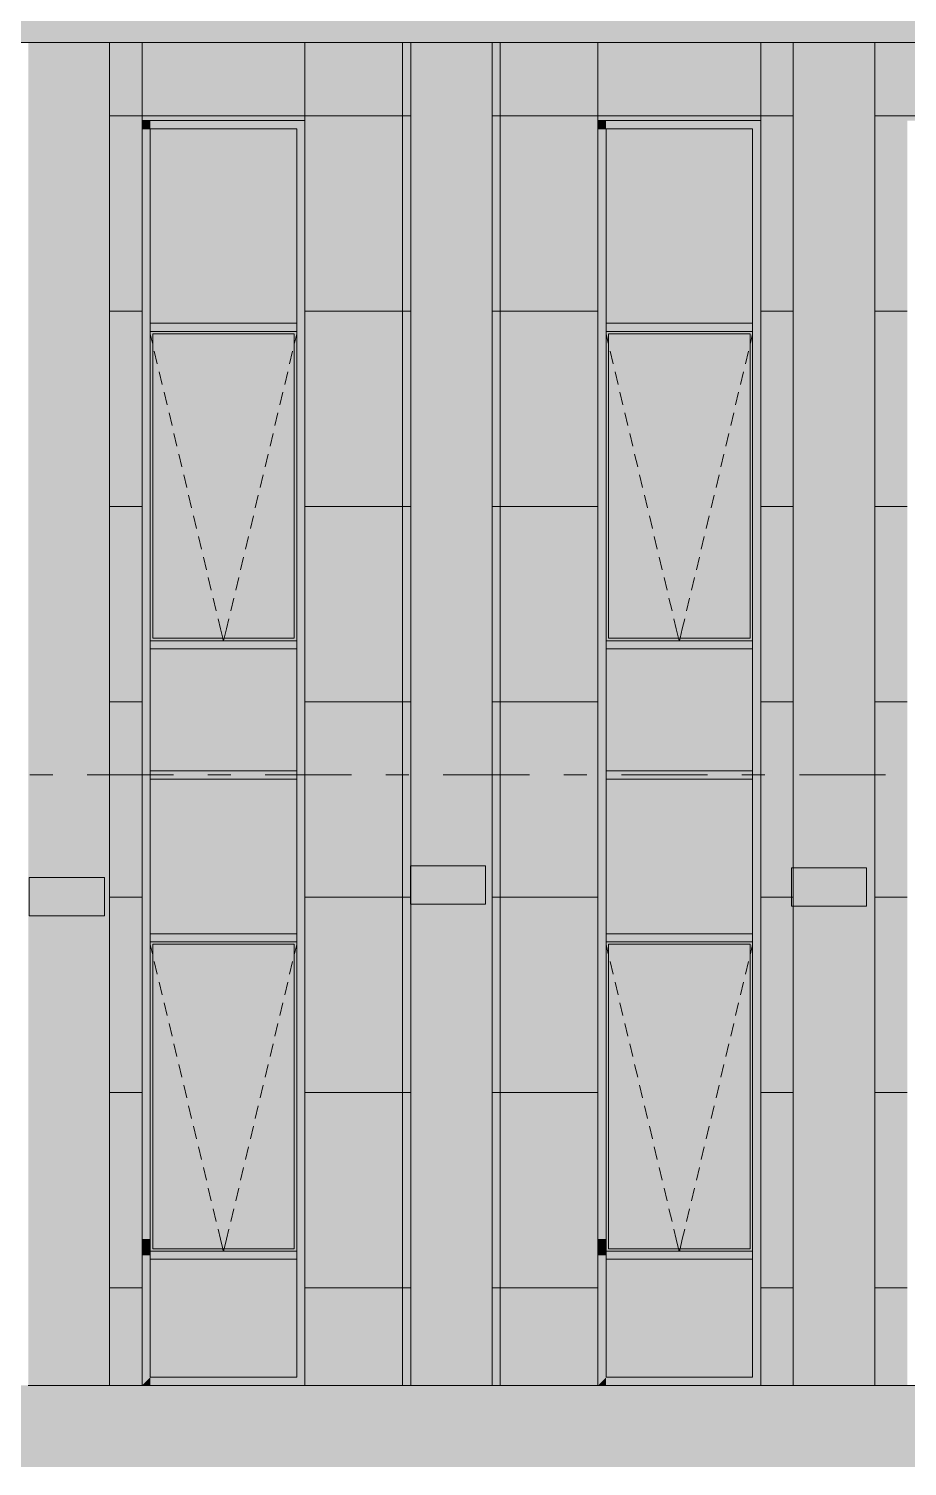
# Model space of a CAD drawing. Header units: millimetres. Extents: x 1499747 to 4341325, y -28481 to 441852.
# Drawn here: x 4110966 to 4116363, y 399932 to 408763 of the extents above; entities that cross this region are included whole.
import ezdxf

# ---------------------------------------------------------------- set-up
doc = ezdxf.new("R2010")
doc.units = ezdxf.units.MM
doc.header["$MEASUREMENT"] = 0
doc.layers.add('Чертеж и Рисунок', color=7, linetype='Continuous')

msp = doc.modelspace()

# ---------------------------------------------------------------- hatches: boundary and pattern name
at = {"layer": 'Чертеж и Рисунок', "linetype": 'Continuous', "lineweight": 0, "true_color": 0x2e2e2e}
for points in [[(4103762.7, 409278.4), (4103762.7, 408678.5), (4132462.7, 408678.5), (4132462.7, 409264.1), (4132463.9, 409264.4), (4132463.9, 409278.4)], [(4111712.5, 408198.5), (4111663.1, 408198.5), (4111663.1, 408148.5), (4111712.5, 408148.5)], [(4111712.5, 408148.5), (4111663.1, 408148.5), (4111663.1, 407218.5), (4111712.5, 407218.5)], [(4111712.5, 408198.5), (4111712.5, 408148.5), (4112612.5, 408148.5), (4112662.5, 408198.5)], [(4112662.5, 407218.5), (4112662.5, 408198.5), (4112612.5, 408148.5), (4112612.5, 407218.5)], [(4114512.5, 408198.5), (4114463.1, 408198.5), (4114463.1, 408148.5), (4114512.5, 408148.5)], [(4114512.5, 408148.5), (4114463.1, 408148.5), (4114463.1, 407218.5), (4114512.5, 407218.5)], [(4114512.5, 408198.5), (4114512.5, 408148.5), (4115412.5, 408148.5), (4115462.5, 408198.5)], [(4115412.5, 408148.5), (4115412.5, 407218.5), (4115462.5, 407218.5), (4115462.5, 408198.5)], [(4111712.5, 407218.5), (4111663.1, 407218.5), (4111663.1, 406928.5), (4111712.5, 406928.5)], [(4112662.5, 406928.5), (4112662.5, 407218.5), (4112612.5, 407218.5), (4112612.5, 406928.5)], [(4114512.5, 407218.5), (4114463.1, 407218.5), (4114463.1, 406928.5), (4114512.5, 406928.5)], [(4115412.5, 407218.5), (4115412.5, 406928.5), (4115462.5, 406928.5), (4115462.5, 407218.5)], [(4111712.5, 406928.5), (4111663.1, 406928.5), (4111663.1, 406498.3), (4111712.5, 406498.3)], [(4111712.5, 406903.5), (4112612.5, 406903.5), (4112612.5, 406953.5), (4111712.5, 406953.5)], [(4112662.5, 404978.5), (4112662.5, 406928.5), (4112612.5, 406928.5), (4112612.5, 404978.5)], [(4114512.5, 406928.5), (4114463.1, 406928.5), (4114463.1, 406498.3), (4114512.5, 406498.3)], [(4115412.5, 406903.5), (4115412.5, 406953.5), (4114512.5, 406953.5), (4114512.5, 406903.5)], [(4115412.5, 406928.5), (4115412.5, 404978.5), (4115462.5, 404978.5), (4115462.5, 406928.5)], [(4111712.5, 406498.3), (4111663.1, 406498.3), (4111663.1, 404978.5), (4111712.5, 404978.5)], [(4114512.5, 406498.3), (4114463.1, 406498.3), (4114463.1, 404978.5), (4114512.5, 404978.5)], [(4111712.5, 404978.5), (4111663.1, 404978.5), (4111663.1, 404628.5), (4111712.5, 404628.5)], [(4111712.5, 405003.5), (4111712.5, 404953.5), (4112612.5, 404953.5), (4112612.5, 405003.5)], [(4112662.5, 404628.5), (4112662.5, 404978.5), (4112612.5, 404978.5), (4112612.5, 404628.5)], [(4114512.5, 404978.5), (4114463.1, 404978.5), (4114463.1, 404628.5), (4114512.5, 404628.5)], [(4115412.5, 404953.5), (4115412.5, 405003.5), (4114512.5, 405003.5), (4114512.5, 404953.5)], [(4115412.5, 404628.5), (4115462.5, 404628.5), (4115462.5, 404978.5), (4115412.5, 404978.5)], [(4111712.5, 404628.5), (4111663.1, 404628.5), (4111663.1, 404178.5), (4111712.5, 404178.5)], [(4112662.5, 404178.5), (4112662.5, 404628.5), (4112612.5, 404628.5), (4112612.5, 404178.5)], [(4114512.5, 404628.5), (4114463.1, 404628.5), (4114463.1, 404178.5), (4114512.5, 404178.5)], [(4115412.5, 404628.5), (4115412.5, 404178.5), (4115462.5, 404178.5), (4115462.5, 404628.5)], [(4111712.5, 404178.5), (4111663.1, 404178.5), (4111663.1, 403178.5), (4111712.5, 403178.5)], [(4111712.5, 404203.5), (4111712.5, 404153.5), (4112612.5, 404153.5), (4112612.5, 404203.5)], [(4112662.5, 403178.5), (4112662.5, 404178.5), (4112612.5, 404178.5), (4112612.5, 403178.5)], [(4114512.5, 404178.5), (4114463.1, 404178.5), (4114463.1, 403178.5), (4114512.5, 403178.5)], [(4115412.5, 404153.5), (4115412.5, 404203.5), (4114512.5, 404203.5), (4114512.5, 404153.5)], [(4115412.5, 403178.5), (4115462.5, 403178.5), (4115462.5, 404178.5), (4115412.5, 404178.5)], [(4111712.5, 403203.5), (4111712.5, 403153.5), (4112612.5, 403153.5), (4112612.5, 403203.5)], [(4115412.5, 403153.5), (4115412.5, 403203.5), (4114512.5, 403203.5), (4114512.5, 403153.5)], [(4111712.5, 403178.5), (4111663.1, 403178.5), (4111663.1, 402728.5), (4111712.5, 402728.5)], [(4112662.5, 402038.4), (4112662.5, 403178.5), (4112612.5, 403178.5), (4112612.5, 402038.4)], [(4114512.5, 403178.5), (4114463.1, 403178.5), (4114463.1, 402728.5), (4114512.5, 402728.5)], [(4115412.5, 403178.5), (4115412.5, 402038.4), (4115462.5, 402038.4), (4115462.5, 403178.5)], [(4111712.5, 402728.5), (4111663.1, 402728.5), (4111663.1, 402038.4), (4111712.5, 402038.4)], [(4114512.5, 402728.5), (4114463.1, 402728.5), (4114463.1, 402038.4), (4114512.5, 402038.4)], [(4111712.5, 402038.4), (4111663.1, 402038.4), (4111663.1, 401328.4), (4111712.5, 401328.4)], [(4112662.5, 401228.4), (4112662.5, 402038.4), (4112612.5, 402038.4), (4112612.5, 401228.4)], [(4114512.5, 402038.4), (4114463.1, 402038.4), (4114463.1, 401328.4), (4114512.5, 401328.4)], [(4115412.5, 402038.4), (4115412.5, 401228.4), (4115462.5, 401228.4), (4115462.5, 402038.4)], [(4111712.5, 401328.4), (4111663.1, 401328.4), (4111663.1, 401228.4), (4111712.5, 401228.4)], [(4114512.5, 401328.4), (4114463.1, 401328.4), (4114463.1, 401228.4), (4114512.5, 401228.4)], [(4111712.5, 401228.4), (4111663.1, 401228.4), (4111663.1, 400429), (4111712.5, 400478.4)], [(4111712.5, 401253.4), (4111712.5, 401203.4), (4112612.5, 401203.4), (4112612.5, 401253.4)], [(4112662.5, 401228.4), (4112612.5, 401228.4), (4112612.5, 400478.4), (4112662.5, 400428.4)], [(4114512.5, 401228.4), (4114463.1, 401228.4), (4114463.1, 400429), (4114512.5, 400478.4)], [(4115412.5, 401203.4), (4115412.5, 401253.4), (4114512.5, 401253.4), (4114512.5, 401203.4)], [(4115412.5, 401228.4), (4115412.5, 400478.4), (4115462.5, 400428.4), (4115462.5, 401228.4)], [(4111663.1, 400429), (4111663.1, 400428.4), (4111712.5, 400428.4), (4111712.5, 400478.4)], [(4111712.5, 400428.4), (4112662.5, 400428.4), (4112612.5, 400478.4), (4111712.5, 400478.4)], [(4114463.1, 400429), (4114463.1, 400428.4), (4114512.5, 400428.4), (4114512.5, 400478.4)], [(4114512.5, 400478.4), (4114512.5, 400428.4), (4115462.5, 400428.4), (4115412.5, 400478.4)]]:
    msp.add_hatch(color=250, dxfattribs=at).paths.add_polyline_path(points)
at = {"layer": 'Чертеж и Рисунок', "linetype": 'Continuous', "lineweight": 0, "true_color": 0xffffff}
for points in [[(4110962.8, 408678.5), (4110962.8, 400428.4), (4111462.8, 400428.4), (4111462.8, 408678.5)], [(4111462.8, 400428.4), (4111663.1, 400428.4), (4111663.1, 408198.5), (4112663.1, 408198.5), (4112663.1, 400428.4), (4113312.8, 400428.4), (4113312.8, 408678.5), (4111462.8, 408678.5)], [(4113312.8, 408678.5), (4113312.8, 400428.4), (4113812.8, 400428.4), (4113812.8, 408678.5)], [(4113812.8, 408678.5), (4113812.8, 400428.4), (4114463.1, 400428.4), (4114463.1, 408198.5), (4115463.1, 408198.5), (4115463.1, 400428.4), (4115663, 400428.4), (4115663, 408678.5)], [(4115663, 408678.5), (4115663, 400428.4), (4116163, 400428.4), (4116163, 408678.5)], [(4116163, 400428.4), (4116363.3, 400428.4), (4116363.3, 408198.5), (4117363.3, 408198.5), (4117363.3, 400428.4), (4118062.1, 400428.4), (4118062.1, 408678.5), (4116163, 408678.5)], [(4113311, 403384.8), (4113772.8, 403384.8), (4113772.8, 403620.6), (4113311, 403620.6)], [(4115651.1, 403373.3), (4116112.9, 403373.3), (4116112.9, 403609), (4115651.1, 403609)], [(4110969.7, 403313.4), (4111431.5, 403313.4), (4111431.5, 403549.1), (4110969.7, 403549.1)]]:
    msp.add_hatch(color=7, dxfattribs=at).paths.add_polyline_path(points)
at = {"layer": 'Чертеж и Рисунок', "linetype": 'Continuous', "lineweight": 0, "true_color": 0x84adf9}
for points in [[(4111712.5, 408148.5), (4111712.5, 406953.5), (4112612.5, 406953.5), (4112612.5, 408148.5)], [(4114512.5, 406953.5), (4115412.5, 406953.5), (4115412.5, 407218.5), (4115412.5, 408148.5), (4114512.5, 408148.5)], [(4111727.5, 405018.5), (4112597.5, 405018.5), (4112597.5, 406888.5), (4111727.5, 406888.5)], [(4114527.5, 405018.5), (4115397.5, 405018.5), (4115397.5, 406888.5), (4114527.5, 406888.5)], [(4111712.5, 404953.5), (4111712.5, 404628.5), (4112612.5, 404628.5), (4112612.5, 404953.5)], [(4114512.5, 404953.5), (4114512.5, 404628.5), (4115412.5, 404628.5), (4115412.5, 404953.5)], [(4111712.5, 404628.5), (4111712.5, 404203.5), (4112612.5, 404203.5), (4112612.5, 404628.5)], [(4115412.5, 404628.5), (4114512.5, 404628.5), (4114512.5, 404203.5), (4115412.5, 404203.5)], [(4111712.5, 404153.5), (4111712.5, 403203.5), (4112612.5, 403203.5), (4112612.5, 404153.5)], [(4114512.5, 404153.5), (4114512.5, 403203.5), (4115412.5, 403203.5), (4115412.5, 404153.5)], [(4111727.5, 401268.4), (4112597.5, 401268.4), (4112597.5, 403138.5), (4111727.5, 403138.5)], [(4114527.5, 401268.4), (4115397.5, 401268.4), (4115397.5, 403138.5), (4114527.5, 403138.5)], [(4111712.5, 400478.4), (4112612.5, 400478.4), (4112612.5, 401203.4), (4111712.5, 401203.4)], [(4115412.5, 401203.4), (4114512.5, 401203.4), (4114512.5, 400478.4), (4115412.5, 400478.4)]]:
    msp.add_hatch(color=161, dxfattribs=at).paths.add_polyline_path(points)
at = {"layer": 'Чертеж и Рисунок', "linetype": 'Continuous', "lineweight": 0, "true_color": 0xf7fdff}
for points in [[(4111712.5, 406903.5), (4111712.5, 406498.3), (4111712.5, 405003.5), (4111727.5, 405018.5), (4111727.5, 406888.5)], [(4111712.5, 406903.5), (4111727.5, 406888.5), (4112597.5, 406888.5), (4112612.5, 406903.5)], [(4112597.5, 405018.5), (4112612.5, 405003.5), (4112612.5, 406903.5), (4112597.5, 406888.5)], [(4114512.5, 406903.5), (4114512.5, 406498.3), (4114512.5, 405003.5), (4114527.5, 405018.5), (4114527.5, 406888.5)], [(4115412.5, 406903.5), (4114512.5, 406903.5), (4114527.5, 406888.5), (4115397.5, 406888.5)], [(4115397.5, 405018.5), (4115412.5, 405003.5), (4115412.5, 406903.5), (4115397.5, 406888.5)], [(4111727.5, 405018.5), (4111712.5, 405003.5), (4112612.5, 405003.5), (4112597.5, 405018.5)], [(4114512.5, 405003.5), (4115412.5, 405003.5), (4115397.5, 405018.5), (4114527.5, 405018.5)], [(4111727.5, 403138.5), (4111712.5, 403153.5), (4111712.5, 401328.4), (4111712.5, 401253.4), (4111727.5, 401268.4)], [(4112612.5, 403153.5), (4111712.5, 403153.5), (4111727.5, 403138.5), (4112597.5, 403138.5)], [(4112597.5, 403138.5), (4112597.5, 401268.4), (4112612.5, 401253.4), (4112612.5, 402038.4), (4112612.5, 403153.5)], [(4114527.5, 403138.5), (4114512.5, 403153.5), (4114512.5, 401328.4), (4114512.5, 401253.4), (4114527.5, 401268.4)], [(4115412.5, 403153.5), (4114512.5, 403153.5), (4114527.5, 403138.5), (4115397.5, 403138.5)], [(4115397.5, 403138.5), (4115397.5, 401268.4), (4115412.5, 401253.4), (4115412.5, 402038.4), (4115412.5, 403153.5)], [(4111727.5, 401268.4), (4111712.5, 401253.4), (4112612.5, 401253.4), (4112597.5, 401268.4)], [(4114512.5, 401253.4), (4115412.5, 401253.4), (4115397.5, 401268.4), (4114527.5, 401268.4)]]:
    msp.add_hatch(color=7, dxfattribs=at).paths.add_polyline_path(points)
at = {"layer": 'Чертеж и Рисунок', "linetype": 'Continuous', "lineweight": 0, "true_color": 0x7f7f7f}
for points in [[(4112662.5, 404018.5), (4112663.1, 404018.5), (4112663.1, 404178.5), (4112662.5, 404178.5)], [(4115462.5, 404178.5), (4115462.5, 404018.5), (4115463.1, 404018.5), (4115463.1, 404178.5)]]:
    msp.add_hatch(color=8, dxfattribs=at).paths.add_polyline_path(points)
at = {"layer": 'Чертеж и Рисунок', "linetype": 'Continuous', "lineweight": 0, "true_color": 0x606060}
for points in [[(4112663.1, 404018.5), (4112662.5, 404018.5), (4112662.5, 403178.5), (4112663.1, 403178.5)], [(4115462.5, 404018.5), (4115462.5, 402778.5), (4115463.1, 402778.5), (4115463.1, 404018.5)]]:
    msp.add_hatch(color=251, dxfattribs=at).paths.add_polyline_path(points)
at = {"layer": 'Чертеж и Рисунок', "linetype": 'Continuous', "lineweight": 0, "true_color": 0xbc9a89}
msp.add_hatch(color=33, dxfattribs=at).paths.add_polyline_path([(4104262.7, 399928.4), (4127512.7, 399928.4), (4127512.7, 400428.4), (4104262.7, 400428.4)])

# ---------------------------------------------------------------- linework, layer by layer
at = {"layer": 'Чертеж и Рисунок', "color": 7, "linetype": 'Continuous', "lineweight": 5}
for points in [[(4103762.7, 408678.5), (4132462.7, 408678.5)], [(4111462.8, 400428.4), (4111462.8, 408678.5)], [(4113312.8, 400428.4), (4113312.8, 408678.5)], [(4113812.8, 400428.4), (4113812.8, 408678.5)], [(4115663, 400428.4), (4115663, 408678.5)], [(4116163, 400428.4), (4116163, 408678.5)], [(4111663.1, 408198.5), (4112663.1, 408198.5)], [(4111712.5, 408148.5), (4111663.1, 408148.5)], [(4112612.5, 408148.5), (4111712.5, 408148.5)], [(4111712.5, 408148.5), (4111712.5, 407218.5)], [(4112612.5, 407218.5), (4112612.5, 408148.5)], [(4112663.1, 408198.5), (4112663.1, 400428.4)], [(4114463.1, 408198.5), (4115463.1, 408198.5)], [(4114512.5, 408148.5), (4114463.1, 408148.5)], [(4115412.5, 408148.5), (4114512.5, 408148.5)], [(4114512.5, 408148.5), (4114512.5, 407218.5)], [(4115412.5, 407218.5), (4115412.5, 408148.5)], [(4115463.1, 408198.5), (4115463.1, 400428.4)], [(4111712.5, 407218.5), (4111712.5, 406928.5)], [(4112612.5, 406953.5), (4112612.5, 407218.5)], [(4114512.5, 407218.5), (4114512.5, 406928.5)], [(4115412.5, 406953.5), (4115412.5, 407218.5)], [(4111712.5, 406953.5), (4112612.5, 406953.5)], [(4111712.5, 406928.5), (4111712.5, 406498.3)], [(4112612.5, 406928.5), (4112612.5, 406953.5)], [(4112612.5, 406903.5), (4112612.5, 406928.5)], [(4114512.5, 406953.5), (4115412.5, 406953.5)], [(4114512.5, 406928.5), (4114512.5, 406498.3)], [(4115412.5, 406928.5), (4115412.5, 406953.5)], [(4115412.5, 406903.5), (4115412.5, 406928.5)], [(4111712.5, 406903.5), (4112612.5, 406903.5)], [(4111727.5, 406888.5), (4112597.5, 406888.5)], [(4111727.5, 405018.5), (4111727.5, 406888.5)], [(4112597.5, 406888.5), (4112597.5, 405018.5)], [(4112612.5, 405003.5), (4112612.5, 406903.5)], [(4114512.5, 406903.5), (4115412.5, 406903.5)], [(4114527.5, 406888.5), (4115397.5, 406888.5)], [(4114527.5, 405018.5), (4114527.5, 406888.5)], [(4115397.5, 406888.5), (4115397.5, 405018.5)], [(4115412.5, 405003.5), (4115412.5, 406903.5)], [(4111712.5, 406498.3), (4111712.5, 404978.5)], [(4114512.5, 406498.3), (4114512.5, 404978.5)], [(4111712.5, 405003.5), (4112612.5, 405003.5)], [(4111712.5, 404978.5), (4111712.5, 404628.5)], [(4112597.5, 405018.5), (4111727.5, 405018.5)], [(4112612.5, 404978.5), (4112612.5, 405003.5)], [(4112612.5, 404953.5), (4112612.5, 404978.5)], [(4114512.5, 405003.5), (4115412.5, 405003.5)], [(4114512.5, 404978.5), (4114512.5, 404628.5)], [(4115397.5, 405018.5), (4114527.5, 405018.5)], [(4115412.5, 404978.5), (4115412.5, 405003.5)], [(4115412.5, 404953.5), (4115412.5, 404978.5)], [(4111712.5, 404953.5), (4112612.5, 404953.5)], [(4112612.5, 404628.5), (4112612.5, 404953.5)], [(4114512.5, 404953.5), (4115412.5, 404953.5)], [(4115412.5, 404628.5), (4115412.5, 404953.5)], [(4111712.5, 404628.5), (4111712.5, 404178.5)], [(4112612.5, 404203.5), (4112612.5, 404628.5)], [(4114512.5, 404628.5), (4114512.5, 404178.5)], [(4115412.5, 404203.5), (4115412.5, 404628.5)], [(4111712.5, 404203.5), (4112612.5, 404203.5)], [(4111712.5, 404178.5), (4111712.5, 403178.5)], [(4112612.5, 404178.5), (4112612.5, 404203.5)], [(4112612.5, 404153.5), (4112612.5, 404178.5)], [(4112662.5, 404178.5), (4112663.1, 404178.5)], [(4114512.5, 404203.5), (4115412.5, 404203.5)], [(4114512.5, 404178.5), (4114512.5, 403178.5)], [(4115412.5, 404178.5), (4115412.5, 404203.5)], [(4115412.5, 404153.5), (4115412.5, 404178.5)], [(4115462.5, 404178.5), (4115463.1, 404178.5)], [(4111712.5, 404153.5), (4112612.5, 404153.5)], [(4112612.5, 403203.5), (4112612.5, 404153.5)], [(4114512.5, 404153.5), (4115412.5, 404153.5)], [(4115412.5, 403203.5), (4115412.5, 404153.5)], [(4113311, 403384.8), (4113311, 403620.6)], [(4113311, 403620.6), (4113772.8, 403620.6)], [(4113772.8, 403620.6), (4113772.8, 403384.8)], [(4115651.1, 403373.3), (4115651.1, 403609)], [(4115651.1, 403609), (4116112.9, 403609)], [(4116112.9, 403609), (4116112.9, 403373.3)], [(4110969.7, 403313.4), (4110969.7, 403549.1)], [(4110969.7, 403549.1), (4111431.5, 403549.1)], [(4111431.5, 403549.1), (4111431.5, 403313.4)], [(4113772.8, 403384.8), (4113311, 403384.8)], [(4111431.5, 403313.4), (4110969.7, 403313.4)], [(4116112.9, 403373.3), (4115651.1, 403373.3)], [(4111712.5, 403203.5), (4112612.5, 403203.5)], [(4112612.5, 403178.5), (4112612.5, 403203.5)], [(4114512.5, 403203.5), (4115412.5, 403203.5)], [(4115412.5, 403178.5), (4115412.5, 403203.5)], [(4111712.5, 403178.5), (4111712.5, 402728.5)], [(4111712.5, 403153.5), (4112612.5, 403153.5)], [(4111727.5, 403138.5), (4112597.5, 403138.5)], [(4111727.5, 401268.4), (4111727.5, 403138.5)], [(4112597.5, 403138.5), (4112597.5, 401268.4)], [(4112612.5, 403153.5), (4112612.5, 403178.5)], [(4112612.5, 402038.4), (4112612.5, 403153.5)], [(4114512.5, 403178.5), (4114512.5, 402728.5)], [(4114512.5, 403153.5), (4115412.5, 403153.5)], [(4114527.5, 403138.5), (4115397.5, 403138.5)], [(4114527.5, 401268.4), (4114527.5, 403138.5)], [(4115397.5, 403138.5), (4115397.5, 401268.4)], [(4115412.5, 403153.5), (4115412.5, 403178.5)], [(4115412.5, 402038.4), (4115412.5, 403153.5)], [(4111712.5, 402728.5), (4111712.5, 402038.4)], [(4114512.5, 402728.5), (4114512.5, 402038.4)], [(4111712.5, 402038.4), (4111712.5, 401328.4)], [(4112612.5, 401253.4), (4112612.5, 402038.4)], [(4114512.5, 402038.4), (4114512.5, 401328.4)], [(4115412.5, 401253.4), (4115412.5, 402038.4)], [(4111712.5, 401328.4), (4111712.5, 401228.4)], [(4112597.5, 401268.4), (4111727.5, 401268.4)], [(4114512.5, 401328.4), (4114512.5, 401228.4)], [(4115397.5, 401268.4), (4114527.5, 401268.4)], [(4111712.5, 401253.4), (4112612.5, 401253.4)], [(4111712.5, 401228.4), (4111712.5, 400478.4)], [(4111712.5, 401203.4), (4112612.5, 401203.4)], [(4112612.5, 401228.4), (4112612.5, 401253.4)], [(4112612.5, 400478.4), (4112612.5, 401228.4)], [(4114512.5, 401253.4), (4115412.5, 401253.4)], [(4114512.5, 401228.4), (4114512.5, 400478.4)], [(4114512.5, 401203.4), (4115412.5, 401203.4)], [(4115412.5, 401228.4), (4115412.5, 401253.4)], [(4115412.5, 400478.4), (4115412.5, 401228.4)], [(4111712.5, 400478.4), (4112612.5, 400478.4)], [(4114512.5, 400478.4), (4115412.5, 400478.4)], [(4110962.8, 400428.4), (4111462.8, 400428.4)], [(4111462.8, 400428.4), (4113312.8, 400428.4)], [(4113312.8, 400428.4), (4113812.8, 400428.4)], [(4113812.8, 400428.4), (4115663, 400428.4)], [(4115663, 400428.4), (4116163, 400428.4)], [(4116163, 400428.4), (4118062.1, 400428.4)]]:
    msp.add_lwpolyline(points, dxfattribs=at)
at = {"layer": 'Чертеж и Рисунок', "color": 1, "linetype": 'Continuous', "lineweight": 0}
for points in [[(4110972.9, 408678.5), (4111114, 408678.5)], [(4111325.7, 408678.5), (4111854.9, 408678.5)], [(4112066.5, 408678.5), (4112207.6, 408678.5)], [(4112419.3, 408678.5), (4112948.5, 408678.5)], [(4113160.1, 408678.5), (4113301.2, 408678.5)], [(4113512.9, 408678.5), (4114042.1, 408678.5)], [(4114253.7, 408678.5), (4114394.9, 408678.5)], [(4114606.5, 408678.5), (4115135.7, 408678.5)], [(4115347.4, 408678.5), (4115488.5, 408678.5)], [(4115700.1, 408678.5), (4116229.3, 408678.5)], [(4110972.9, 404178.5), (4111114, 404178.5)], [(4111325.7, 404178.5), (4111854.9, 404178.5)], [(4112066.5, 404178.5), (4112207.6, 404178.5)], [(4112419.3, 404178.5), (4112948.5, 404178.5)], [(4113160.1, 404178.5), (4113301.2, 404178.5)], [(4113512.9, 404178.5), (4114042.1, 404178.5)], [(4114253.7, 404178.5), (4114394.9, 404178.5)], [(4114606.5, 404178.5), (4115135.7, 404178.5)], [(4115347.4, 404178.5), (4115488.5, 404178.5)], [(4115700.1, 404178.5), (4116229.3, 404178.5)], [(4110972.9, 400428.4), (4111114, 400428.4)], [(4111325.7, 400428.4), (4111854.9, 400428.4)], [(4112066.5, 400428.4), (4112207.6, 400428.4)], [(4112419.3, 400428.4), (4112948.5, 400428.4)], [(4113160.1, 400428.4), (4113301.2, 400428.4)], [(4113512.9, 400428.4), (4114042.1, 400428.4)], [(4114253.7, 400428.4), (4114394.9, 400428.4)], [(4114606.5, 400428.4), (4115135.7, 400428.4)], [(4115347.4, 400428.4), (4115488.5, 400428.4)], [(4115700.1, 400428.4), (4116229.3, 400428.4)]]:
    msp.add_lwpolyline(points, dxfattribs=at)
at = {"layer": 'Чертеж и Рисунок', "color": 253, "linetype": 'Continuous', "lineweight": 5, "true_color": 0xaaaaaa}
for points in [[(4111663.1, 408676.2), (4111663.1, 408198.5)], [(4112662.5, 408676.4), (4112662.5, 408198.5)], [(4113263.1, 408676.5), (4113263.1, 400428.4)], [(4113863.1, 408676.6), (4113863.1, 400428.4)], [(4114463.1, 408676.7), (4114463.1, 408198.5)], [(4115462.5, 408676.9), (4115462.5, 408198.5)], [(4113312.8, 408228.2), (4111462.8, 408228.2)], [(4111663.1, 408198.5), (4111663.1, 400428.4)], [(4112662.5, 408198.5), (4112662.5, 400428.4)], [(4115663, 408228.1), (4113812.8, 408228.1)], [(4114463.1, 408198.5), (4114463.1, 400428.4)], [(4115462.5, 408198.5), (4115462.5, 400428.4)], [(4118062.1, 408228.1), (4116163, 408228.1)], [(4111462.8, 407028.2), (4111662.4, 407028.2)], [(4112662.5, 407028.2), (4112663.1, 407028.2)], [(4112663.1, 407028.2), (4113312.8, 407028.2)], [(4113812.8, 407028.2), (4114462.4, 407028.2)], [(4115462.5, 407028.2), (4115463.1, 407028.2)], [(4115463.1, 407028.2), (4115663, 407028.2)], [(4116163, 407028.2), (4116362.3, 407028.2)], [(4111462.8, 405828.2), (4111662.4, 405828.2)], [(4112662.5, 405828.2), (4112663.1, 405828.2)], [(4112663.1, 405828.2), (4113312.8, 405828.2)], [(4113812.8, 405828.2), (4114462.4, 405828.2)], [(4115462.5, 405828.2), (4115463.1, 405828.2)], [(4115463.1, 405828.2), (4115663, 405828.2)], [(4116163, 405828.2), (4116362.3, 405828.2)], [(4111462.8, 404628.2), (4111662.4, 404628.2)], [(4112662.5, 404628.2), (4112663.1, 404628.2)], [(4112663.1, 404628.2), (4113312.8, 404628.2)], [(4113812.8, 404628.2), (4114462.4, 404628.2)], [(4115462.5, 404628.2), (4115463.1, 404628.2)], [(4115463.1, 404628.2), (4115663, 404628.2)], [(4116163, 404628.2), (4116362.3, 404628.2)], [(4111462.8, 403428.2), (4111662.4, 403428.2)], [(4112662.5, 403428.2), (4112663.1, 403428.2)], [(4112663.1, 403428.2), (4113312.8, 403428.2)], [(4113812.8, 403428.2), (4114462.4, 403428.2)], [(4115462.5, 403428.2), (4115463.1, 403428.2)], [(4115463.1, 403428.2), (4115663, 403428.2)], [(4116163, 403428.2), (4116362.3, 403428.2)], [(4111462.8, 402228.2), (4111662.4, 402228.2)], [(4112662.5, 402228.2), (4112663.1, 402228.2)], [(4112663.1, 402228.2), (4113312.8, 402228.2)], [(4113812.8, 402228.2), (4114462.4, 402228.2)], [(4115462.5, 402228.2), (4115463.1, 402228.2)], [(4115463.1, 402228.2), (4115663, 402228.2)], [(4116163, 402228.2), (4116362.3, 402228.2)], [(4111462.8, 401028.2), (4111662.4, 401028.2)], [(4112662.5, 401028.2), (4112663.1, 401028.2)], [(4112663.1, 401028.2), (4113312.8, 401028.2)], [(4113812.8, 401028.2), (4114462.4, 401028.2)], [(4115462.5, 401028.2), (4115463.1, 401028.2)], [(4115463.1, 401028.2), (4115663, 401028.2)], [(4116163, 401028.2), (4116362.3, 401028.2)]]:
    msp.add_lwpolyline(points, dxfattribs=at)
at = {"layer": 'Чертеж и Рисунок', "color": 23, "linetype": 'Continuous', "lineweight": 5, "true_color": 0xbf8080}
for points in [[(4111712.5, 406887.5), (4111726, 406830.6)], [(4112612.5, 406887.5), (4112598.9, 406830.6)], [(4114512.5, 406887.5), (4114526.1, 406830.6)], [(4115412.5, 406887.5), (4115399, 406830.6)], [(4111737.6, 406782), (4111756.1, 406704.2)], [(4112587.3, 406782), (4112568.8, 406704.2)], [(4114537.7, 406782), (4114556.2, 406704.2)], [(4115387.4, 406782), (4115368.9, 406704.2)], [(4111767.7, 406655.5), (4111786.2, 406577.7)], [(4112557.2, 406655.5), (4112538.7, 406577.7)], [(4114567.8, 406655.5), (4114586.3, 406577.7)], [(4115357.3, 406655.5), (4115338.7, 406577.7)], [(4111797.8, 406529.1), (4111816.4, 406451.3)], [(4112527.1, 406529.1), (4112508.5, 406451.3)], [(4114597.9, 406529.1), (4114616.5, 406451.3)], [(4115327.2, 406529.1), (4115308.6, 406451.3)], [(4111828, 406402.6), (4111846.5, 406324.8)], [(4112497, 406402.6), (4112478.4, 406324.8)], [(4114628, 406402.6), (4114646.6, 406324.8)], [(4115297, 406402.6), (4115278.5, 406324.8)], [(4111858.1, 406276.2), (4111876.6, 406198.3)], [(4112466.8, 406276.2), (4112448.3, 406198.3)], [(4114658.2, 406276.2), (4114676.7, 406198.3)], [(4115266.9, 406276.2), (4115248.4, 406198.3)], [(4111888.2, 406149.7), (4111906.7, 406071.9)], [(4112436.7, 406149.7), (4112418.2, 406071.9)], [(4114688.3, 406149.7), (4114706.8, 406071.9)], [(4115236.8, 406149.7), (4115218.2, 406071.9)], [(4111918.3, 406023.2), (4111936.9, 405945.4)], [(4112406.6, 406023.2), (4112388, 405945.4)], [(4114718.4, 406023.2), (4114737, 405945.4)], [(4115206.7, 406023.2), (4115188.1, 405945.4)], [(4111948.5, 405896.8), (4111967, 405819)], [(4112376.4, 405896.8), (4112357.9, 405819)], [(4114748.5, 405896.8), (4114767.1, 405819)], [(4115176.5, 405896.8), (4115158, 405819)], [(4111978.6, 405770.3), (4111997.1, 405692.5)], [(4112346.3, 405770.3), (4112327.8, 405692.5)], [(4114778.7, 405770.3), (4114797.2, 405692.5)], [(4115146.4, 405770.3), (4115127.9, 405692.5)], [(4112008.7, 405643.9), (4112027.2, 405566)], [(4112316.2, 405643.9), (4112297.7, 405566)], [(4114808.8, 405643.9), (4114827.3, 405566)], [(4115116.3, 405643.9), (4115097.7, 405566)], [(4112038.8, 405517.4), (4112057.4, 405439.6)], [(4112286.1, 405517.4), (4112267.5, 405439.6)], [(4114838.9, 405517.4), (4114857.5, 405439.6)], [(4115086.2, 405517.4), (4115067.6, 405439.6)], [(4112069, 405390.9), (4112087.5, 405313.1)], [(4112255.9, 405390.9), (4112237.4, 405313.1)], [(4114869, 405390.9), (4114887.6, 405313.1)], [(4115056, 405390.9), (4115037.5, 405313.1)], [(4112099.1, 405264.5), (4112117.6, 405186.6)], [(4112225.8, 405264.5), (4112207.3, 405186.6)], [(4114899.2, 405264.5), (4114917.7, 405186.6)], [(4115025.9, 405264.5), (4115007.4, 405186.6)], [(4112129.2, 405138), (4112143.9, 405076.3)], [(4112143.9, 405076.3), (4112157.7, 405018.5)], [(4112181, 405076.3), (4112167.2, 405018.5)], [(4112195.7, 405138), (4112181, 405076.3)], [(4114929.3, 405138), (4114944, 405076.3)], [(4114944, 405076.3), (4114957.8, 405018.5)], [(4114981.1, 405076.3), (4114967.3, 405018.5)], [(4114995.8, 405138), (4114981.1, 405076.3)], [(4112157.7, 405018.5), (4112161.3, 405003.5)], [(4112167.2, 405018.5), (4112163.6, 405003.5)], [(4114957.8, 405018.5), (4114961.3, 405003.5)], [(4114967.3, 405018.5), (4114963.7, 405003.5)], [(4111712.5, 403137.5), (4111726, 403080.6)], [(4112612.5, 403137.5), (4112598.9, 403080.6)], [(4114512.5, 403137.5), (4114526.1, 403080.6)], [(4115412.5, 403137.5), (4115399, 403080.6)], [(4111737.6, 403032), (4111756.1, 402954.2)], [(4112587.3, 403032), (4112568.8, 402954.2)], [(4114537.7, 403032), (4114556.2, 402954.2)], [(4115387.4, 403032), (4115368.9, 402954.2)], [(4111767.7, 402905.5), (4111786.2, 402827.7)], [(4112557.2, 402905.5), (4112538.7, 402827.7)], [(4114567.8, 402905.5), (4114586.3, 402827.7)], [(4115357.3, 402905.5), (4115338.7, 402827.7)], [(4111797.8, 402779.1), (4111816.4, 402701.3)], [(4112527.1, 402779.1), (4112508.5, 402701.3)], [(4114597.9, 402779.1), (4114616.5, 402701.3)], [(4115327.2, 402779.1), (4115308.6, 402701.3)], [(4111828, 402652.6), (4111846.5, 402574.8)], [(4112497, 402652.6), (4112478.4, 402574.8)], [(4114628, 402652.6), (4114646.6, 402574.8)], [(4115297, 402652.6), (4115278.5, 402574.8)], [(4111858.1, 402526.2), (4111876.6, 402448.3)], [(4112466.8, 402526.2), (4112448.3, 402448.3)], [(4114658.2, 402526.2), (4114676.7, 402448.3)], [(4115266.9, 402526.2), (4115248.4, 402448.3)], [(4111888.2, 402399.7), (4111906.7, 402321.9)], [(4112436.7, 402399.7), (4112418.2, 402321.9)], [(4114688.3, 402399.7), (4114706.8, 402321.9)], [(4115236.8, 402399.7), (4115218.2, 402321.9)], [(4111918.3, 402273.2), (4111936.9, 402195.4)], [(4112406.6, 402273.2), (4112388, 402195.4)], [(4114718.4, 402273.2), (4114737, 402195.4)], [(4115206.7, 402273.2), (4115188.1, 402195.4)], [(4111948.5, 402146.8), (4111967, 402068.9)], [(4112376.4, 402146.8), (4112357.9, 402068.9)], [(4114748.5, 402146.8), (4114767.1, 402068.9)], [(4115176.5, 402146.8), (4115158, 402068.9)], [(4111978.6, 402020.3), (4111997.1, 401942.5)], [(4112346.3, 402020.3), (4112327.8, 401942.5)], [(4114778.7, 402020.3), (4114797.2, 401942.5)], [(4115146.4, 402020.3), (4115127.9, 401942.5)], [(4112008.7, 401893.8), (4112027.2, 401816)], [(4112316.2, 401893.8), (4112297.7, 401816)], [(4114808.8, 401893.8), (4114827.3, 401816)], [(4115116.3, 401893.8), (4115097.7, 401816)], [(4112038.8, 401767.4), (4112057.4, 401689.5)], [(4112286.1, 401767.4), (4112267.5, 401689.5)], [(4114838.9, 401767.4), (4114857.5, 401689.5)], [(4115086.2, 401767.4), (4115067.6, 401689.5)], [(4112069, 401640.9), (4112087.5, 401563.1)], [(4112255.9, 401640.9), (4112237.4, 401563.1)], [(4114869, 401640.9), (4114887.6, 401563.1)], [(4115056, 401640.9), (4115037.5, 401563.1)], [(4112099.1, 401514.4), (4112117.6, 401436.6)], [(4112225.8, 401514.4), (4112207.3, 401436.6)], [(4114899.2, 401514.4), (4114917.7, 401436.6)], [(4115025.9, 401514.4), (4115007.4, 401436.6)], [(4112129.2, 401388), (4112143.9, 401326.3)], [(4112195.7, 401388), (4112181, 401326.3)], [(4114929.3, 401388), (4114944, 401326.3)], [(4114995.8, 401388), (4114981.1, 401326.3)], [(4112143.9, 401326.3), (4112157.7, 401268.4)], [(4112157.7, 401268.4), (4112161.3, 401253.4)], [(4112167.2, 401268.4), (4112163.6, 401253.4)], [(4112181, 401326.3), (4112167.2, 401268.4)], [(4114944, 401326.3), (4114957.8, 401268.4)], [(4114957.8, 401268.4), (4114961.3, 401253.4)], [(4114967.3, 401268.4), (4114963.7, 401253.4)], [(4114981.1, 401326.3), (4114967.3, 401268.4)]]:
    msp.add_lwpolyline(points, dxfattribs=at)
at = {"layer": 'Чертеж и Рисунок', "color": 251, "linetype": 'Continuous', "lineweight": 5, "true_color": 0x6a6a6a}
for points in [[(4112663.1, 404018.5), (4112662.5, 404018.5)], [(4115463.1, 404018.5), (4115462.5, 404018.5)], [(4112662.5, 403178.5), (4112663.1, 403178.5)], [(4115462.5, 402778.5), (4115463.1, 402778.5)]]:
    msp.add_lwpolyline(points, dxfattribs=at)

doc.saveas('drawing.dxf')
